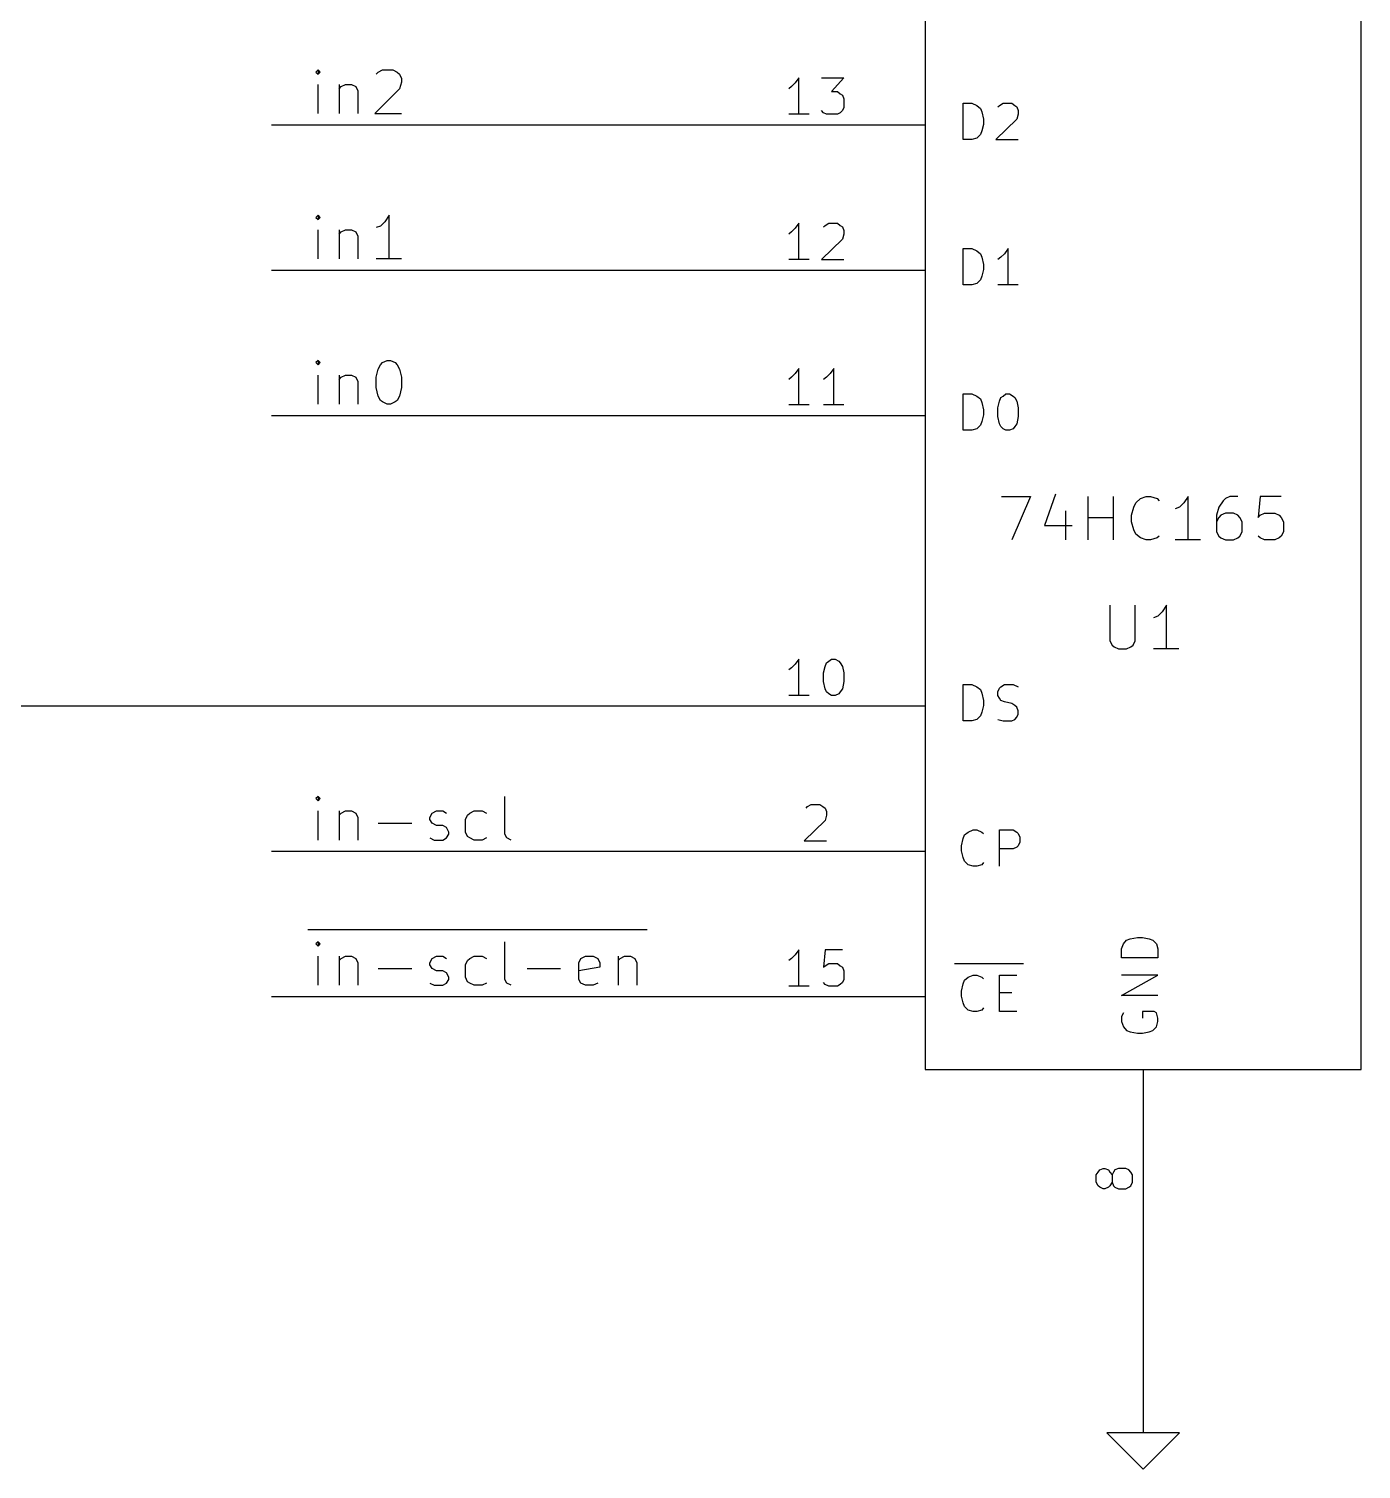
# Model space of a CAD drawing. Extents: x 4000 to 326700, y 4000 to 230000.
# Drawn here: x 185159 to 203500, y 189500 to 209325 of the extents above; entities that cross this region are included whole.
import ezdxf

# ---------------------------------------------------------------- set-up
doc = ezdxf.new("R2010")
doc.units = 0
for name, color, linetype in [('BLACK', 1, 'CONTINUOUS'), ('CYAN', 4, 'CONTINUOUS'), ('GREEN', 3, 'CONTINUOUS'), ('RED', 5, 'CONTINUOUS')]:
    doc.layers.add(name, color=color, linetype=linetype)

msp = doc.modelspace()

# ---------------------------------------------------------------- linework, layer by layer
at = {"layer": 'BLACK'}
for p, q in [((189140, 208760), (189110, 208730)), ((189170, 208730), (189140, 208760)), ((189140, 208760), (189140, 208700)), ((189970, 208730), (190030, 208760)), ((190030, 208760), (190170, 208760)), ((190170, 208760), (190230, 208730)), ((189110, 208730), (189140, 208700)), ((189140, 208700), (189170, 208730)), ((189140, 208160), (189140, 208560)), ((189430, 208560), (189430, 208160)), ((189460, 208530), (189520, 208560)), ((189520, 208560), (189600, 208560)), ((189600, 208560), (189660, 208530)), ((189940, 208700), (189970, 208730)), ((190230, 208730), (190260, 208700)), ((190260, 208700), (190290, 208640)), ((190290, 208590), (190260, 208500)), ((190290, 208640), (190290, 208590)), ((189430, 208500), (189460, 208530)), ((189660, 208530), (189690, 208470)), ((189690, 208470), (189690, 208160)), ((190260, 208500), (189920, 208160)), ((189920, 208160), (190290, 208160)), ((189140, 206760), (189110, 206730)), ((189110, 206730), (189140, 206700)), ((189170, 206730), (189140, 206760)), ((189140, 206760), (189140, 206700)), ((189140, 206700), (189170, 206730)), ((190000, 206610), (189940, 206590)), ((190060, 206670), (190000, 206610)), ((190120, 206760), (190060, 206670)), ((190120, 206160), (190120, 206760)), ((189140, 206160), (189140, 206560)), ((189430, 206560), (189430, 206160)), ((189430, 206500), (189460, 206530)), ((189460, 206530), (189520, 206560)), ((189520, 206560), (189600, 206560)), ((189600, 206560), (189660, 206530)), ((189660, 206530), (189690, 206470)), ((189690, 206470), (189690, 206160)), ((190290, 206160), (189940, 206160)), ((189140, 204760), (189110, 204730)), ((189110, 204730), (189140, 204700)), ((189170, 204730), (189140, 204760)), ((189140, 204760), (189140, 204700)), ((189140, 204700), (189170, 204730)), ((189940, 204530), (189970, 204640)), ((189970, 204640), (190000, 204700)), ((190000, 204700), (190030, 204730)), ((190030, 204730), (190090, 204760)), ((190090, 204760), (190140, 204760)), ((190140, 204760), (190200, 204730)), ((190200, 204730), (190230, 204700)), ((190230, 204700), (190260, 204640)), ((190260, 204640), (190290, 204530)), ((189140, 204160), (189140, 204560)), ((189430, 204560), (189430, 204160)), ((189430, 204500), (189460, 204530)), ((189460, 204530), (189520, 204560)), ((189520, 204560), (189600, 204560)), ((189600, 204560), (189660, 204530)), ((189660, 204530), (189690, 204470)), ((189690, 204470), (189690, 204160)), ((189940, 204390), (189940, 204530)), ((190290, 204530), (190290, 204390)), ((189970, 204270), (189940, 204390)), ((190000, 204210), (189970, 204270)), ((190030, 204190), (190000, 204210)), ((190230, 204210), (190200, 204190)), ((190260, 204270), (190230, 204210)), ((190290, 204390), (190260, 204270)), ((190090, 204160), (190030, 204190)), ((190140, 204160), (190090, 204160)), ((190200, 204190), (190140, 204160)), ((189140, 198760), (189110, 198730)), ((189110, 198730), (189140, 198700)), ((189170, 198730), (189140, 198760)), ((189140, 198760), (189140, 198700)), ((189140, 198700), (189170, 198730)), ((191710, 198240), (191710, 198760)), ((189140, 198160), (189140, 198560)), ((189430, 198560), (189430, 198160)), ((189430, 198500), (189460, 198530)), ((189460, 198530), (189520, 198560)), ((189520, 198560), (189600, 198560)), ((189600, 198560), (189660, 198530)), ((189660, 198530), (189690, 198470)), ((189690, 198470), (189690, 198160)), ((190680, 198470), (190710, 198530)), ((190680, 198440), (190680, 198470)), ((190710, 198530), (190770, 198560)), ((190770, 198560), (190860, 198560)), ((190860, 198560), (190910, 198530)), ((191170, 198440), (191200, 198500)), ((191200, 198500), (191230, 198530)), ((191230, 198530), (191290, 198560)), ((191290, 198560), (191400, 198560)), ((191400, 198560), (191460, 198530)), ((189970, 198390), (190430, 198390)), ((190710, 198390), (190680, 198440)), ((190770, 198360), (190710, 198390)), ((190860, 198360), (190770, 198360)), ((190910, 198330), (190860, 198360)), ((190940, 198270), (190910, 198330)), ((190940, 198240), (190940, 198270)), ((191170, 198270), (191170, 198440)), ((191200, 198210), (191170, 198270)), ((190680, 198190), (190740, 198160)), ((190740, 198160), (190860, 198160)), ((190860, 198160), (190910, 198190)), ((190910, 198190), (190940, 198240)), ((191230, 198190), (191200, 198210)), ((191290, 198160), (191230, 198190)), ((191400, 198160), (191290, 198160)), ((191460, 198190), (191400, 198160)), ((191740, 198190), (191710, 198240)), ((191800, 198160), (191740, 198190)), ((189000, 196930), (193670, 196930)), ((189140, 196760), (189110, 196730)), ((189110, 196730), (189140, 196700)), ((189170, 196730), (189140, 196760)), ((189140, 196760), (189140, 196700)), ((189140, 196700), (189170, 196730)), ((191710, 196240), (191710, 196760)), ((189140, 196160), (189140, 196560)), ((189430, 196560), (189430, 196160)), ((189430, 196500), (189460, 196530)), ((189460, 196530), (189520, 196560)), ((189520, 196560), (189600, 196560)), ((189600, 196560), (189660, 196530)), ((189660, 196530), (189690, 196470)), ((189690, 196470), (189690, 196160)), ((190680, 196470), (190710, 196530)), ((190680, 196440), (190680, 196470)), ((190710, 196530), (190770, 196560)), ((190770, 196560), (190860, 196560)), ((190860, 196560), (190910, 196530)), ((191170, 196440), (191200, 196500)), ((191200, 196500), (191230, 196530)), ((191230, 196530), (191290, 196560)), ((191290, 196560), (191400, 196560)), ((191400, 196560), (191460, 196530)), ((192730, 196470), (192760, 196530)), ((192730, 196240), (192730, 196470)), ((192760, 196530), (192820, 196560)), ((192820, 196560), (192930, 196560)), ((192930, 196560), (192990, 196530)), ((192990, 196530), (193020, 196470)), ((193020, 196470), (193020, 196410)), ((193270, 196560), (193270, 196160)), ((193270, 196500), (193300, 196530)), ((193300, 196530), (193360, 196560)), ((193360, 196560), (193440, 196560)), ((193440, 196560), (193500, 196530)), ((193500, 196530), (193530, 196470)), ((193530, 196470), (193530, 196160)), ((189970, 196390), (190430, 196390)), ((190710, 196390), (190680, 196440)), ((190770, 196360), (190710, 196390)), ((190860, 196360), (190770, 196360)), ((190910, 196330), (190860, 196360)), ((190940, 196270), (190910, 196330)), ((190940, 196240), (190940, 196270)), ((191170, 196270), (191170, 196440)), ((191200, 196210), (191170, 196270)), ((192020, 196390), (192480, 196390)), ((193020, 196410), (192730, 196360)), ((190680, 196190), (190740, 196160)), ((190740, 196160), (190860, 196160)), ((190860, 196160), (190910, 196190)), ((190910, 196190), (190940, 196240)), ((191230, 196190), (191200, 196210)), ((191290, 196160), (191230, 196190)), ((191400, 196160), (191290, 196160)), ((191460, 196190), (191400, 196160)), ((191740, 196190), (191710, 196240)), ((191800, 196160), (191740, 196190)), ((192760, 196190), (192730, 196240)), ((192820, 196160), (192760, 196190)), ((192930, 196160), (192820, 196160)), ((192990, 196190), (192930, 196160))]:
    msp.add_line(p, q, dxfattribs=at)
at = {"layer": 'CYAN'}
for p, q in [((198020, 207800), (198020, 208300)), ((198020, 208300), (198140, 208300)), ((198140, 208300), (198210, 208270)), ((198210, 208270), (198260, 208230)), ((198260, 208230), (198280, 208180)), ((198280, 208180), (198300, 208080)), ((198500, 208250), (198520, 208270)), ((198520, 208270), (198570, 208300)), ((198570, 208300), (198690, 208300)), ((198690, 208300), (198730, 208270)), ((198730, 208270), (198760, 208250)), ((198760, 208250), (198780, 208200)), ((198780, 208200), (198780, 208150)), ((198300, 208010), (198280, 207920)), ((198300, 208080), (198300, 208010)), ((198760, 208080), (198470, 207800)), ((198780, 208150), (198760, 208080)), ((198140, 207800), (198020, 207800)), ((198210, 207820), (198140, 207800)), ((198260, 207870), (198210, 207820)), ((198280, 207920), (198260, 207870)), ((198470, 207800), (198780, 207800)), ((198020, 205800), (198020, 206300)), ((198020, 206300), (198140, 206300)), ((198140, 206300), (198210, 206270)), ((198210, 206270), (198260, 206230)), ((198260, 206230), (198280, 206180)), ((198280, 206180), (198300, 206080)), ((198540, 206180), (198500, 206150)), ((198590, 206230), (198540, 206180)), ((198640, 206300), (198590, 206230)), ((198640, 205800), (198640, 206300)), ((198300, 206010), (198280, 205920)), ((198300, 206080), (198300, 206010)), ((198140, 205800), (198020, 205800)), ((198210, 205820), (198140, 205800)), ((198260, 205870), (198210, 205820)), ((198280, 205920), (198260, 205870)), ((198780, 205800), (198500, 205800)), ((198020, 203800), (198020, 204300)), ((198020, 204300), (198140, 204300)), ((198140, 204300), (198210, 204270)), ((198210, 204270), (198260, 204230)), ((198260, 204230), (198280, 204180)), ((198500, 204110), (198520, 204200)), ((198520, 204200), (198540, 204250)), ((198540, 204250), (198570, 204270)), ((198570, 204270), (198610, 204300)), ((198610, 204300), (198660, 204300)), ((198660, 204300), (198710, 204270)), ((198710, 204270), (198730, 204250)), ((198730, 204250), (198760, 204200)), ((198760, 204200), (198780, 204110)), ((198280, 204180), (198300, 204080)), ((198300, 204010), (198280, 203920)), ((198300, 204080), (198300, 204010)), ((198500, 203990), (198500, 204110)), ((198780, 204110), (198780, 203990)), ((198210, 203820), (198140, 203800)), ((198260, 203870), (198210, 203820)), ((198280, 203920), (198260, 203870)), ((198520, 203890), (198500, 203990)), ((198540, 203850), (198520, 203890)), ((198570, 203820), (198540, 203850)), ((198610, 203800), (198570, 203820)), ((198710, 203820), (198660, 203800)), ((198730, 203850), (198710, 203820)), ((198760, 203890), (198730, 203850)), ((198780, 203990), (198760, 203890)), ((198140, 203800), (198020, 203800)), ((198660, 203800), (198610, 203800)), ((198550, 202890), (198950, 202890)), ((198950, 202890), (198690, 202290)), ((199290, 202920), (199140, 202490)), ((199740, 202290), (199740, 202890)), ((200090, 202290), (200090, 202890)), ((200400, 202800), (200460, 202860)), ((200460, 202860), (200540, 202890)), ((200540, 202890), (200600, 202890)), ((200600, 202890), (200690, 202860)), ((200690, 202860), (200720, 202830)), ((201120, 202890), (201060, 202800)), ((201120, 202290), (201120, 202890)), ((201600, 202830), (201540, 202740)), ((201630, 202860), (201600, 202830)), ((201690, 202890), (201630, 202860)), ((201800, 202890), (201690, 202890)), ((202110, 202890), (202080, 202600)), ((202400, 202890), (202110, 202890)), ((199430, 202690), (199430, 202290)), ((200340, 202630), (200370, 202740)), ((200340, 202540), (200340, 202630)), ((200370, 202740), (200400, 202800)), ((201000, 202740), (200940, 202720)), ((201060, 202800), (201000, 202740)), ((201540, 202740), (201510, 202630)), ((201510, 202630), (201510, 202400)), ((201570, 202630), (201540, 202600)), ((201630, 202660), (201570, 202630)), ((201740, 202660), (201630, 202660)), ((201800, 202630), (201740, 202660)), ((201830, 202600), (201800, 202630)), ((202080, 202600), (202110, 202630)), ((202110, 202630), (202170, 202660)), ((202170, 202660), (202310, 202660)), ((202310, 202660), (202370, 202630)), ((202370, 202630), (202400, 202600)), ((199140, 202490), (199520, 202490)), ((199740, 202600), (200090, 202600)), ((200370, 202430), (200340, 202540)), ((200400, 202370), (200370, 202430)), ((201540, 202600), (201510, 202540)), ((201860, 202540), (201830, 202600)), ((201860, 202400), (201860, 202540)), ((202400, 202600), (202430, 202540)), ((202430, 202540), (202430, 202400)), ((200460, 202320), (200400, 202370)), ((200540, 202290), (200460, 202320)), ((200600, 202290), (200540, 202290)), ((200690, 202320), (200600, 202290)), ((200720, 202340), (200690, 202320)), ((201290, 202290), (200940, 202290)), ((201510, 202400), (201540, 202340)), ((201540, 202340), (201570, 202320)), ((201570, 202320), (201630, 202290)), ((201630, 202290), (201740, 202290)), ((201740, 202290), (201800, 202320)), ((201800, 202320), (201830, 202340)), ((201830, 202340), (201860, 202400)), ((202110, 202320), (202080, 202340)), ((202170, 202290), (202110, 202320)), ((202310, 202290), (202170, 202290)), ((202370, 202320), (202310, 202290)), ((202400, 202340), (202370, 202320)), ((202430, 202400), (202400, 202340)), ((200040, 201390), (200040, 200900)), ((200390, 200900), (200390, 201390)), ((200700, 201240), (200640, 201220)), ((200760, 201300), (200700, 201240)), ((200820, 201390), (200760, 201300)), ((200820, 200790), (200820, 201390)), ((200040, 200900), (200070, 200840)), ((200070, 200840), (200100, 200820)), ((200330, 200820), (200360, 200840)), ((200360, 200840), (200390, 200900)), ((200100, 200820), (200160, 200790)), ((200160, 200790), (200270, 200790)), ((200270, 200790), (200330, 200820)), ((200990, 200790), (200640, 200790)), ((198020, 199800), (198020, 200300)), ((198020, 200300), (198140, 200300)), ((198140, 200300), (198210, 200270)), ((198210, 200270), (198260, 200230)), ((198500, 200200), (198520, 200250)), ((198520, 200250), (198540, 200270)), ((198540, 200270), (198590, 200300)), ((198590, 200300), (198710, 200300)), ((198710, 200300), (198780, 200270)), ((198260, 200230), (198280, 200180)), ((198280, 200180), (198300, 200080)), ((198300, 200080), (198300, 200010)), ((198500, 200150), (198500, 200200)), ((198520, 200110), (198500, 200150)), ((198540, 200080), (198520, 200110)), ((198590, 200060), (198540, 200080)), ((198690, 200040), (198590, 200060)), ((198730, 200010), (198690, 200040)), ((198260, 199870), (198210, 199820)), ((198280, 199920), (198260, 199870)), ((198300, 200010), (198280, 199920)), ((198760, 199990), (198730, 200010)), ((198730, 199820), (198760, 199850)), ((198780, 199940), (198760, 199990)), ((198760, 199850), (198780, 199890)), ((198780, 199890), (198780, 199940)), ((198140, 199800), (198020, 199800)), ((198210, 199820), (198140, 199800)), ((198500, 199820), (198570, 199800)), ((198570, 199800), (198690, 199800)), ((198690, 199800), (198730, 199820)), ((198040, 198230), (198090, 198270)), ((198090, 198270), (198160, 198300)), ((198160, 198300), (198210, 198300)), ((198210, 198300), (198280, 198270)), ((198280, 198270), (198300, 198250)), ((198520, 197800), (198520, 198300)), ((198520, 198300), (198710, 198300)), ((198710, 198300), (198760, 198270)), ((198760, 198270), (198780, 198250)), ((198780, 198250), (198800, 198200)), ((198000, 198080), (198020, 198180)), ((198000, 198010), (198000, 198080)), ((198020, 198180), (198040, 198230)), ((198760, 198060), (198710, 198040)), ((198780, 198080), (198760, 198060)), ((198800, 198130), (198780, 198080)), ((198800, 198200), (198800, 198130)), ((198020, 197920), (198000, 198010)), ((198040, 197870), (198020, 197920)), ((198090, 197820), (198040, 197870)), ((198710, 198040), (198520, 198040)), ((198160, 197800), (198090, 197820)), ((198210, 197800), (198160, 197800)), ((198280, 197820), (198210, 197800)), ((198300, 197850), (198280, 197820)), ((200200, 196660), (200230, 196730)), ((200230, 196730), (200270, 196780)), ((200270, 196780), (200320, 196800)), ((200320, 196800), (200420, 196820)), ((200420, 196820), (200490, 196820)), ((200490, 196820), (200580, 196800)), ((200580, 196800), (200630, 196780)), ((200630, 196780), (200680, 196730)), ((200680, 196730), (200700, 196660)), ((200200, 196540), (200200, 196660)), ((200700, 196540), (200200, 196540)), ((200700, 196660), (200700, 196540)), ((197900, 196460), (198850, 196460)), ((198040, 196230), (198090, 196270)), ((198090, 196270), (198160, 196300)), ((198160, 196300), (198210, 196300)), ((198210, 196300), (198280, 196270)), ((198280, 196270), (198300, 196250)), ((198520, 195800), (198520, 196300)), ((198520, 196300), (198760, 196300)), ((200200, 196020), (200700, 196300)), ((200700, 196300), (200200, 196300)), ((198000, 196080), (198020, 196180)), ((198000, 196010), (198000, 196080)), ((198020, 196180), (198040, 196230)), ((198020, 195920), (198000, 196010)), ((198040, 195870), (198020, 195920)), ((198520, 196060), (198690, 196060)), ((200700, 196020), (200200, 196020)), ((198090, 195820), (198040, 195870)), ((198160, 195800), (198090, 195820)), ((198210, 195800), (198160, 195800)), ((198280, 195820), (198210, 195800)), ((198300, 195850), (198280, 195820)), ((198760, 195800), (198520, 195800)), ((200230, 195780), (200200, 195730)), ((200200, 195730), (200200, 195660)), ((200650, 195800), (200490, 195800)), ((200490, 195800), (200490, 195710)), ((200680, 195780), (200650, 195800)), ((200700, 195710), (200680, 195780)), ((200700, 195660), (200700, 195710)), ((200200, 195660), (200230, 195590)), ((200230, 195590), (200270, 195540)), ((200270, 195540), (200320, 195520)), ((200320, 195520), (200420, 195500)), ((200420, 195500), (200490, 195500)), ((200490, 195500), (200580, 195520)), ((200580, 195520), (200630, 195540)), ((200630, 195540), (200680, 195590)), ((200680, 195590), (200700, 195660))]:
    msp.add_line(p, q, dxfattribs=at)
at = {"layer": 'GREEN'}
for p, q in [((194500, 208000), (188500, 208000)), ((194500, 206000), (188500, 206000)), ((194500, 204000), (188500, 204000)), ((194500, 200000), (184500, 200000)), ((194500, 198000), (188500, 198000)), ((194500, 196000), (188500, 196000)), ((200500, 192000), (200500, 190000))]:
    msp.add_line(p, q, dxfattribs=at)
at = {"layer": 'RED'}
for p, q in [((197500, 221000), (197500, 195000)), ((203500, 195000), (203500, 221000)), ((195710, 208580), (195660, 208530)), ((195760, 208650), (195710, 208580)), ((195760, 208150), (195760, 208650)), ((196070, 208650), (196380, 208650)), ((196380, 208650), (196210, 208460)), ((195660, 208530), (195620, 208500)), ((196210, 208460), (196290, 208460)), ((196290, 208460), (196330, 208430)), ((196330, 208430), (196360, 208410)), ((196360, 208410), (196380, 208360)), ((196100, 208170), (196070, 208200)), ((196140, 208150), (196100, 208170)), ((196330, 208170), (196290, 208150)), ((196360, 208200), (196330, 208170)), ((196380, 208240), (196360, 208200)), ((196380, 208360), (196380, 208240)), ((197500, 208000), (194500, 208000)), ((195900, 208150), (195620, 208150)), ((196290, 208150), (196140, 208150)), ((195710, 206580), (195660, 206530)), ((195760, 206650), (195710, 206580)), ((195760, 206150), (195760, 206650)), ((196100, 206600), (196120, 206620)), ((196120, 206620), (196170, 206650)), ((196170, 206650), (196290, 206650)), ((196290, 206650), (196330, 206620)), ((196330, 206620), (196360, 206600)), ((196360, 206600), (196380, 206550)), ((195660, 206530), (195620, 206500)), ((196360, 206430), (196070, 206150)), ((196380, 206500), (196360, 206430)), ((196380, 206550), (196380, 206500)), ((197500, 206000), (194500, 206000)), ((195900, 206150), (195620, 206150)), ((196070, 206150), (196380, 206150)), ((195760, 204650), (195710, 204580)), ((195760, 204150), (195760, 204650)), ((196240, 204650), (196190, 204580)), ((196240, 204150), (196240, 204650)), ((195660, 204530), (195620, 204500)), ((195710, 204580), (195660, 204530)), ((196140, 204530), (196100, 204500)), ((196190, 204580), (196140, 204530)), ((197500, 204000), (194500, 204000)), ((195900, 204150), (195620, 204150)), ((196380, 204150), (196100, 204150)), ((195760, 200650), (195710, 200580)), ((195760, 200150), (195760, 200650)), ((196170, 200620), (196210, 200650)), ((196210, 200650), (196260, 200650)), ((196260, 200650), (196310, 200620)), ((195660, 200530), (195620, 200500)), ((195710, 200580), (195660, 200530)), ((196100, 200460), (196120, 200550)), ((196100, 200340), (196100, 200460)), ((196120, 200550), (196140, 200600)), ((196140, 200600), (196170, 200620)), ((196310, 200620), (196330, 200600)), ((196330, 200600), (196360, 200550)), ((196360, 200550), (196380, 200460)), ((196380, 200460), (196380, 200340)), ((196120, 200240), (196100, 200340)), ((196140, 200200), (196120, 200240)), ((196360, 200240), (196330, 200200)), ((196380, 200340), (196360, 200240)), ((195900, 200150), (195620, 200150)), ((196170, 200170), (196140, 200200)), ((196210, 200150), (196170, 200170)), ((196260, 200150), (196210, 200150)), ((196310, 200170), (196260, 200150)), ((196330, 200200), (196310, 200170)), ((197500, 200000), (194500, 200000)), ((195880, 198620), (195930, 198650)), ((195930, 198650), (196050, 198650)), ((196050, 198650), (196090, 198620)), ((195860, 198600), (195880, 198620)), ((196090, 198620), (196120, 198600)), ((196120, 198600), (196140, 198550)), ((196140, 198500), (196120, 198430)), ((196140, 198550), (196140, 198500)), ((196120, 198430), (195830, 198150)), ((195830, 198150), (196140, 198150)), ((197500, 198000), (194500, 198000)), ((195660, 196530), (195620, 196500)), ((195710, 196580), (195660, 196530)), ((195760, 196650), (195710, 196580)), ((195760, 196150), (195760, 196650)), ((196120, 196650), (196100, 196410)), ((196360, 196650), (196120, 196650)), ((196100, 196410), (196120, 196430)), ((196120, 196430), (196170, 196460)), ((196170, 196460), (196290, 196460)), ((196290, 196460), (196330, 196430)), ((196330, 196430), (196360, 196410)), ((196360, 196410), (196380, 196360)), ((196380, 196360), (196380, 196240)), ((195900, 196150), (195620, 196150)), ((196120, 196170), (196100, 196200)), ((196170, 196150), (196120, 196170)), ((196290, 196150), (196170, 196150)), ((196330, 196170), (196290, 196150)), ((196360, 196200), (196330, 196170)), ((196380, 196240), (196360, 196200)), ((197500, 196000), (194500, 196000)), ((197500, 195000), (203500, 195000)), ((200500, 195000), (200500, 192000)), ((199850, 193550), (199880, 193590)), ((199850, 193450), (199850, 193550)), ((199880, 193590), (199900, 193620)), ((199900, 193620), (199950, 193640)), ((199950, 193640), (199970, 193640)), ((199970, 193640), (200020, 193620)), ((200020, 193620), (200040, 193590)), ((200040, 193590), (200070, 193550)), ((200090, 193590), (200070, 193550)), ((200070, 193550), (200070, 193450)), ((200110, 193620), (200090, 193590)), ((200160, 193640), (200110, 193620)), ((200260, 193640), (200160, 193640)), ((200300, 193620), (200260, 193640)), ((200330, 193590), (200300, 193620)), ((200350, 193550), (200330, 193590)), ((200350, 193450), (200350, 193550)), ((199880, 193400), (199850, 193450)), ((199900, 193380), (199880, 193400)), ((199950, 193360), (199900, 193380)), ((199970, 193360), (199950, 193360)), ((200020, 193380), (199970, 193360)), ((200040, 193400), (200020, 193380)), ((200070, 193450), (200040, 193400)), ((200070, 193450), (200090, 193400)), ((200090, 193400), (200110, 193380)), ((200110, 193380), (200160, 193360)), ((200160, 193360), (200260, 193360)), ((200260, 193360), (200300, 193380)), ((200300, 193380), (200330, 193400)), ((200330, 193400), (200350, 193450)), ((200000, 190000), (200500, 189500)), ((201000, 190000), (200000, 190000)), ((200500, 189500), (201000, 190000))]:
    msp.add_line(p, q, dxfattribs=at)

doc.saveas('drawing.dxf')
